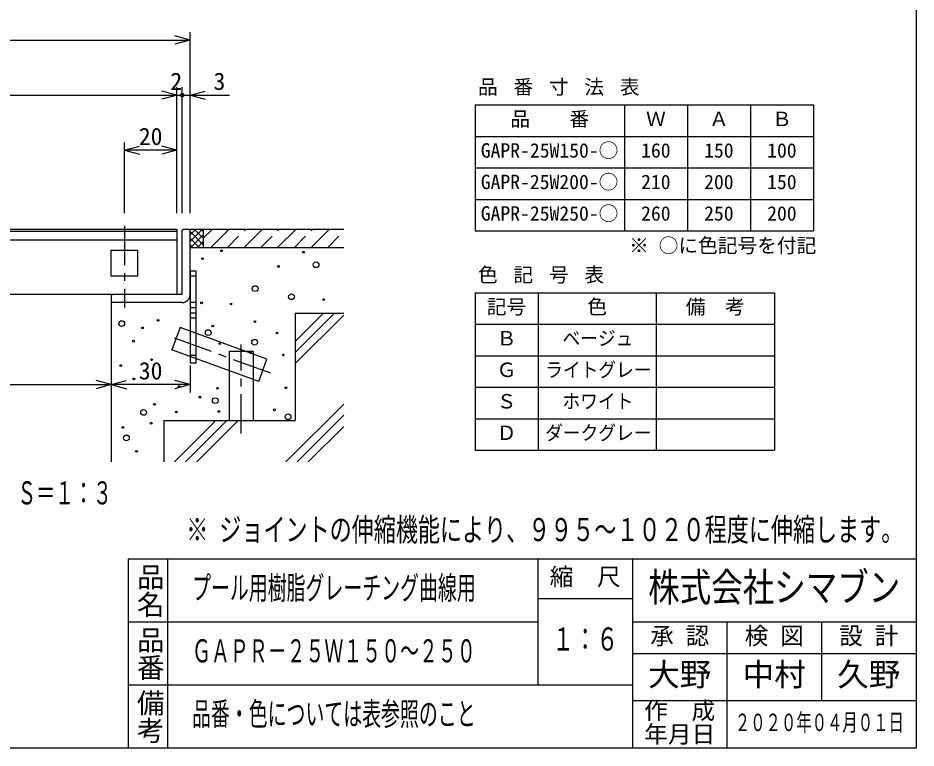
# Model space of a CAD drawing. Units: millimetres, scale not verified, with parts at other scales. Extents: x -819 to 819, y -558 to 522.
# Drawn here: x 135 to 819, y -558 to -2 of the extents above; entities that cross this region are included whole.
import ezdxf
from ezdxf.enums import TextEntityAlignment as Align

# ---------------------------------------------------------------- set-up
doc = ezdxf.new("R2010")
doc.units = ezdxf.units.MM
doc.header["$LTSCALE"] = 6
doc.linetypes.add('CHAIN1', pattern=[8, 5, -1, 1, -1])
doc.linetypes.add('DASHED2', pattern=[3, 2, -1])
for name, color, linetype in [('0-7_枠細線', 5, 'Continuous'), ('0-8_枠中線', 5, 'Continuous'), ('0-9_枠極太', 5, 'Continuous'), ('0-A_極細3', 7, 'Continuous'), ('0-B_細線3', 7, 'Continuous'), ('0-D_寸法3', 7, 'Continuous')]:
    doc.layers.add(name, color=color, linetype=linetype)
doc.styles.add('@ＭＳ ゴシック', font='')
doc.styles.add('ＭＳ ゴシック', font='')
doc.styles.get('@ＭＳ ゴシック').set_extended_font_data('@MS Gothic')
doc.styles.get('ＭＳ ゴシック').set_extended_font_data('MS Gothic')

msp = doc.modelspace()

# ---------------------------------------------------------------- hatches: boundary and pattern name
at = {"layer": '0-D_寸法3'}
msp.add_hatch(color=256, dxfattribs=at).paths.add_polyline_path([(261.884, -60.536, 1), (258.284, -60.536, 1)])

# ---------------------------------------------------------------- linework, layer by layer
at = {"layer": '0-7_枠細線'}
for p, q in [((483.098, -67.964), (483.098, -163.964)), ((483.098, -67.964), (740.86, -67.964)), ((596.86, -67.964), (596.86, -163.964)), ((644.86, -67.964), (644.86, -163.964)), ((692.86, -67.964), (692.86, -163.964)), ((740.86, -67.964), (740.86, -163.964)), ((483.098, -91.964), (740.86, -91.964)), ((483.098, -91.964), (740.86, -91.964)), ((483.098, -115.964), (740.86, -115.964)), ((483.098, -139.964), (740.86, -139.964)), ((483.098, -163.964), (740.86, -163.964)), ((483.098, -211.092), (711.098, -211.092)), ((483.098, -211.092), (483.098, -331.092)), ((531.098, -211.092), (531.098, -331.092)), ((621.098, -211.092), (621.098, -331.092)), ((711.098, -211.092), (711.098, -331.092)), ((483.098, -235.092), (711.098, -235.092)), ((483.098, -235.092), (711.098, -235.092)), ((483.098, -259.092), (711.098, -259.092)), ((483.098, -283.092), (711.098, -283.092)), ((483.098, -307.092), (711.098, -307.092)), ((483.098, -331.092), (711.098, -331.092)), ((249, -414), (249, -558)), ((531, -414), (531, -510)), ((603, -414), (603, -558)), ((531, -444), (603, -444)), ((531, -462), (219, -462)), ((819, -462), (603, -462)), ((675, -462), (675, -558)), ((747, -462), (747, -522)), ((603, -486), (819, -486)), ((603, -510), (219, -510)), ((819, -522), (603, -522))]:
    msp.add_line(p, q, dxfattribs=at)
at = {"layer": '0-8_枠中線'}
msp.add_lwpolyline([(819, -414), (219, -414), (219, -558)], dxfattribs=at)
at = {"layer": '0-9_枠極太'}
msp.add_lwpolyline([(-819, -558), (-819, 522), (819, 522), (819, -558)], close=True, dxfattribs=at)
at = {"layer": '0-A_極細3', "linetype": 'CHAIN1'}
for p, q in [((216.084, -160.082), (216.084, -222.233)), ((327.477, -272.385), (250.64, -244.419)), ((305.084, -318.468), (305.084, -250.503))]:
    msp.add_line(p, q, dxfattribs=at)
at = {"layer": '0-A_極細3'}
for p, q in [((266.084, -171.951), (275.499, -162.536)), ((266.084, -166.86), (270.408, -162.536)), ((276.084, -169.439), (269.182, -162.536)), ((276.084, -164.348), (274.273, -162.536)), ((276.084, -162.536), (383.098, -162.536)), ((276.084, -162.536), (276.084, -176.536)), ((281.864, -176.536), (295.864, -162.536)), ((307.32, -176.536), (321.32, -162.536)), ((332.776, -176.536), (346.776, -162.536)), ((358.231, -176.536), (372.231, -162.536)), ((256.084, -164.536), (-143.916, -164.536)), ((276.084, -174.53), (266.084, -164.53)), ((273, -176.536), (266.084, -169.621)), ((276.084, -167.042), (266.59, -176.536)), ((267.909, -176.536), (266.084, -174.712)), ((266.084, -176.536), (383.098, -176.536)), ((276.084, -172.133), (271.682, -176.536)), ((270.684, -198.536), (266.084, -198.536)), ((206.084, -218.536), (206.084, -340.026)), ((207.084, -218.536), (206.084, -218.536)), ((270.684, -218.536), (266.084, -218.536)), ((270.684, -222.536), (266.084, -222.536)), ((270.684, -226.536), (266.084, -226.536)), ((270.684, -230.536), (266.084, -230.536)), ((346.084, -256.636), (376.184, -226.536)), ((346.084, -248.151), (367.699, -226.536)), ((346.084, -226.536), (383.098, -226.536)), ((346.084, -226.536), (346.084, -308.536)), ((346.084, -265.121), (383.098, -228.108)), ((318.453, -278.678), (252.303, -254.602)), ((266.084, -258.536), (270.684, -258.536)), ((296.084, -255.634), (314.084, -255.634)), ((296.084, -308.536), (296.084, -255.634)), ((314.084, -255.634), (314.084, -308.536)), ((318.453, -278.678), (324.609, -261.764)), ((339.062, -340.026), (383.098, -295.99)), ((347.547, -340.026), (383.098, -304.476)), ((246.084, -308.536), (246.084, -340.026)), ((246.084, -308.536), (346.084, -308.536)), ((254.209, -340.026), (285.699, -308.536)), ((262.694, -340.026), (294.184, -308.536)), ((271.18, -340.026), (302.67, -308.536)), ((356.032, -340.026), (383.098, -312.961))]:
    msp.add_line(p, q, dxfattribs=at)
at = {"layer": '0-A_極細3', "linetype": 'DASHED2'}
for p, q in [((276.084, -169.588), (283.136, -162.536)), ((294.592, -176.536), (308.592, -162.536)), ((320.048, -176.536), (334.048, -162.536)), ((345.503, -176.536), (359.503, -162.536)), ((370.959, -176.536), (383.098, -164.398))]:
    msp.add_line(p, q, dxfattribs=at)
at = {"layer": '0-A_極細3'}
for points in [[(266.084, -163.536), (266.084, -162.536), (276.084, -162.536)], [(324.609, -261.764), (258.46, -237.687), (252.303, -254.602)]]:
    msp.add_lwpolyline(points, dxfattribs=at)
msp.add_lwpolyline([(226.084, -198.536), (206.084, -198.536), (206.084, -178.536), (226.084, -178.536)], close=True, dxfattribs=at)
for centre, radius in [((275.625, -185.124), 0.664), ((290.078, -179.098), 0.664), ((352.478, -180.218), 0.664), ((333.399, -191.073), 0.664), ((362.078, -189.774), 2.191), ((315.678, -207.978), 2.191), ((343.305, -214.159), 2.191), ((274.838, -218.804), 0.664), ((367.838, -216.298), 0.664), ((297.278, -219.658), 0.664), ((214.067, -234.567), 2.191), ((241.718, -232.151), 0.664), ((315.518, -233.098), 0.664), ((229.771, -237.911), 0.664), ((279.951, -241.5), 2.191), ((283.358, -236.458), 0.664), ((332.318, -241.738), 0.664), ((222.992, -248.008), 0.664), ((288.638, -249.898), 0.664), ((315.198, -248.84), 2.191), ((312.158, -256.618), 0.664), ((337.118, -258.538), 0.664), ((213.266, -266.604), 0.664), ((236.811, -262.124), 0.664), ((223.232, -276.755), 0.664), ((257.851, -282.551), 0.664), ((287.011, -283.951), 0.664), ((339.038, -283.498), 0.664), ((273.571, -290.671), 0.664), ((285.231, -293.34), 2.191), ((230.725, -302.3), 2.191), ((239.011, -296.111), 0.664), ((287.971, -301.551), 0.664), ((330.398, -300.298), 0.664), ((255.651, -301.871), 0.664), ((340.75, -305.565), 2.191), ((214.834, -313.711), 0.664), ((236.451, -310.511), 0.664), ((217.605, -321.714), 2.191), ((225.251, -331.951), 0.664)]:
    msp.add_circle(centre, radius, dxfattribs=at)
at = {"layer": '0-B_細線3'}
for p, q in [((260.084, -163.536), (261.084, -162.536)), ((260.084, -212.536), (260.084, -163.536)), ((261.084, -162.536), (265.084, -162.536)), ((265.084, -162.536), (266.084, -163.536)), ((266.084, -212.536), (266.084, -163.536)), ((-143.916, -170.736), (256.084, -170.736)), ((207.084, -212.536), (206.084, -213.536)), ((206.084, -213.536), (206.084, -217.536)), ((206.084, -217.536), (207.084, -218.536)), ((260.084, -212.536), (207.084, -212.536)), ((260.084, -218.536), (207.084, -218.536))]:
    msp.add_line(p, q, dxfattribs=at)
for points in [[(-143.916, -212.536), (-143.916, -162.536), (256.084, -162.536), (256.084, -212.536)], [(266.084, -194.536), (266.084, -264.536), (270.684, -264.536), (270.684, -194.536)]]:
    msp.add_lwpolyline(points, close=True, dxfattribs=at)
msp.add_arc((260.084, -212.536), 6, 270, 360, dxfattribs=at)
at = {"layer": '0-D_寸法3'}
for p, q in [((266.084, -150.536), (266.084, -12.536)), ((-153.916, -18.536), (266.084, -18.536)), ((266.084, -18.536), (254.493, -15.431)), ((266.084, -18.536), (254.493, -21.642)), ((256.084, -150.536), (256.084, -54.536)), ((260.084, -150.536), (260.084, -54.536)), ((266.084, -150.536), (266.084, -54.536)), ((-143.916, -60.536), (256.084, -60.536)), ((256.084, -60.536), (244.493, -57.431)), ((256.084, -60.536), (244.493, -63.642)), ((256.084, -60.536), (260.084, -60.536)), ((260.084, -60.536), (296.084, -60.536)), ((266.084, -60.536), (277.676, -57.431)), ((266.084, -60.536), (277.676, -63.642)), ((216.084, -150.536), (216.084, -96.536)), ((216.084, -102.536), (227.676, -99.431)), ((216.084, -102.536), (227.676, -105.642)), ((256.084, -102.536), (216.084, -102.536)), ((256.084, -102.536), (244.493, -99.431)), ((256.084, -102.536), (244.493, -105.642)), ((256.084, -150.536), (256.084, -96.536)), ((206.084, -214.536), (206.084, -287.11)), ((206.084, -220.536), (206.084, -287.11)), ((266.084, -266.536), (266.084, -287.11)), ((206.084, -281.11), (194.493, -278.004)), ((206.084, -281.11), (217.676, -278.004)), ((266.084, -281.11), (254.493, -278.004)), ((-93.916, -281.11), (206.084, -281.11)), ((206.084, -281.11), (194.493, -284.216)), ((206.084, -281.11), (217.676, -284.216)), ((266.084, -281.11), (206.084, -281.11)), ((266.084, -281.11), (254.493, -284.216))]:
    msp.add_line(p, q, dxfattribs=at)

# ---------------------------------------------------------------- texts
at = {"layer": '0-7_枠細線', "style": 'ＭＳ ゴシック'}
for s, height, p in [('品\u3000\u3000番', 11, (509.979, -87.464)), ('Ｗ', 11, (613.36, -87.464)), ('Ａ', 11, (661.36, -87.464)), ('Ｂ', 11, (709.36, -87.464)), ('GAPR-25W150-○', 11, (487.479, -111.464)), ('160', 11, (609.61, -111.464)), ('150', 11, (657.61, -111.464)), ('100', 11, (705.61, -111.464)), ('GAPR-25W200-○', 11, (487.479, -135.464)), ('210', 11, (609.61, -135.464)), ('200', 11, (657.61, -135.464)), ('150', 11, (705.61, -135.464)), ('GAPR-25W250-○', 11, (487.479, -159.464)), ('260', 11, (609.61, -159.464)), ('250', 11, (657.61, -159.464)), ('200', 11, (705.61, -159.464)), ('※ ○に色記号を付記', 11, (600.514, -183.886)), ('記号', 11, (492.098, -230.592)), ('色', 11, (568.598, -230.592)), ('備  考', 11, (643.598, -230.592)), ('Ｂ', 11, (499.598, -254.592)), ('Ｇ', 11, (499.598, -278.592)), ('Ｓ', 11, (499.598, -302.592)), ('Ｄ', 11, (499.598, -326.592)), ('縮\u3000尺', 13.2, (540, -438)), ('承 認', 13.2, (616.5, -483)), ('検 図', 13.2, (688.5, -483)), ('設 計', 13.2, (760.5, -483)), ('大野', 17.6, (615, -516)), ('中村', 17.6, (687, -516)), ('久野', 17.6, (759, -516)), ('作\u3000成', 13.2, (612, -540)), ('年月日', 13.2, (612, -558))]:
    msp.add_text(s, height=height, dxfattribs=at).set_placement(p, align=Align.BOTTOM_LEFT)
for s, height, width, p in [('ベージュ', 11, 0.9, (549.698, -254.592)), ('ライトグレー', 11, 0.9, (536.498, -278.592)), ('ホワイト', 11, 0.9, (549.698, -302.592)), ('ダークグレー', 11, 0.9, (536.498, -326.592)), ('Ｓ＝１：３', 17.6, 0.6, (134.517, -377.657)), ('※ ジョイントの伸縮機能により、９９５～１０２０程度に伸縮します。', 17.6, 0.7, (263.163, -405.644)), ('株式会社シマブン', 21.99, 0.8, (615, -453)), ('プール用樹脂グレーチング曲線用', 17.6, 0.6, (267.6, -450)), ('１：６', 17.6, 0.7, (541.8, -489)), ('ＧＡＰＲ－２５Ｗ１５０～２５０', 17.6, 0.6, (267.6, -498)), ('品番・色については表参照のこと', 17.6, 0.6, (267.519, -546)), ('２０２０年０４月０１日', 13.2, 0.65, (681, -549))]:
    msp.add_text(s, height=height, dxfattribs=dict(at, width=width)).set_placement(p, align=Align.BOTTOM_LEFT)
at = {"layer": '0-7_枠細線', "style": '@ＭＳ ゴシック'}
for s, p in [('品名', (223.5, -417)), ('品番', (223.5, -465)), ('備考', (223.5, -513))]:
    msp.add_text(s, height=15.4, rotation=270, dxfattribs=at).set_placement(p, align=Align.BOTTOM_LEFT)
at = {"layer": '0-7_枠細線', "char_height": 11, "attachment_point": 7, "style": 'ＭＳ ゴシック'}
for s, insert in [('\\T1.8;品番寸法表', (485.378, -61.037)), ('\\T1.8;色記号表', (485.378, -204.166))]:
    msp.add_mtext(s, dxfattribs=dict(at, insert=insert))
at = {"layer": '0-D_寸法3', "style": 'ＭＳ ゴシック'}
for s, p in [('2', (251.084, -60.536)), ('3', (283.969, -60.536)), ('20', (227.084, -102.536)), ('30', (227.084, -281.11))]:
    msp.add_text(s, height=13.2, dxfattribs=at).set_placement(p, align=Align.BOTTOM_LEFT)

doc.saveas('drawing.dxf')
